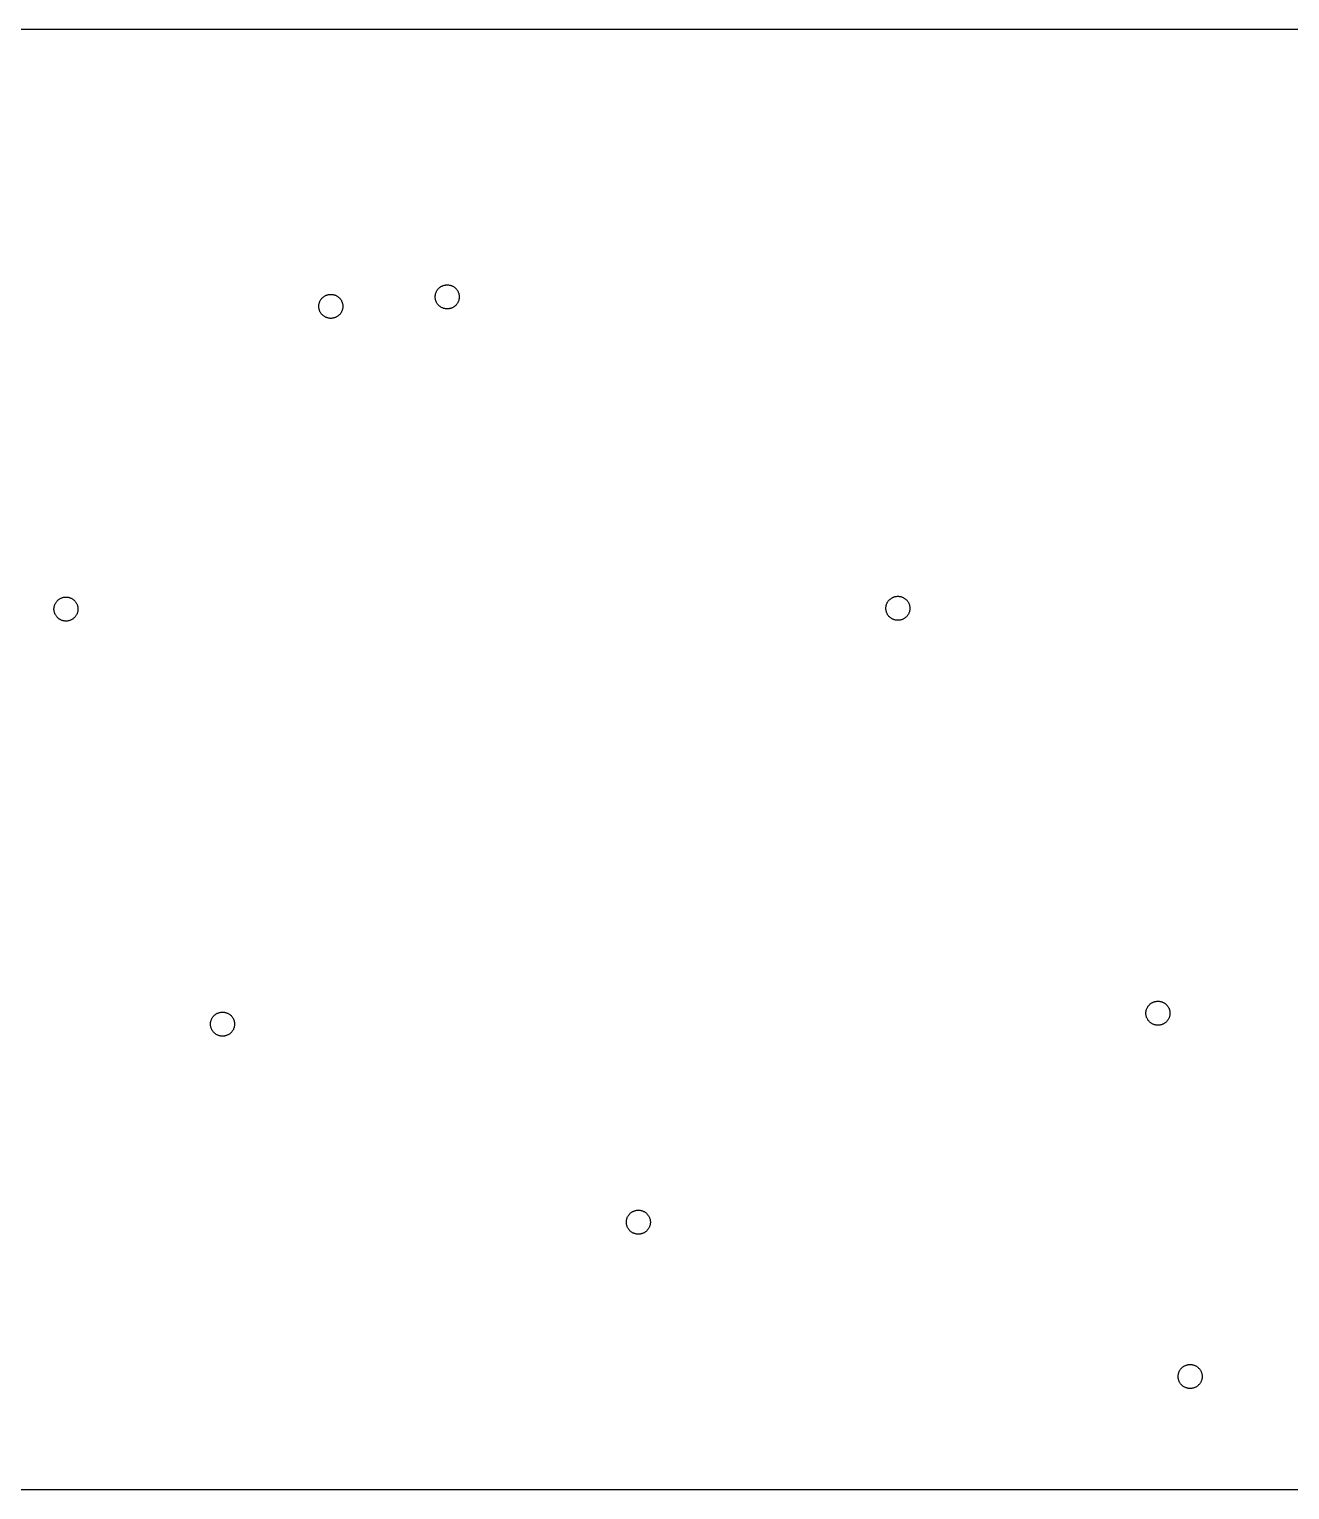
# Model space of a CAD drawing. Extents: x 0 to 462, y -134 to 0.
# Drawn here: x 111.1 to 226.6, y -133.8 to 0 of the extents above; entities that cross this region are included whole.
import ezdxf

# ---------------------------------------------------------------- set-up
doc = ezdxf.new("R2010")
doc.units = 0
doc.layers.add('BLACK', color=7, linetype='CONTINUOUS')

msp = doc.modelspace()

# ---------------------------------------------------------------- linework, layer by layer
at = {"layer": 'BLACK', "linetype": 'CONTINUOUS'}
for p, q in [((5, 0), (457.44, 0)), ((148.396, -24.0978), (148.418, -24.0491)), ((148.418, -24.0491), (148.443, -24.0017)), ((148.443, -24.0017), (148.469, -23.9556)), ((148.469, -23.9556), (148.498, -23.911)), ((148.498, -23.911), (148.529, -23.8679)), ((148.529, -23.8679), (148.561, -23.8263)), ((148.561, -23.8263), (148.596, -23.7864)), ((148.596, -23.7864), (148.632, -23.7482)), ((148.632, -23.7482), (148.67, -23.7118)), ((148.67, -23.7118), (148.71, -23.6772)), ((148.71, -23.6772), (148.752, -23.6445)), ((148.752, -23.6445), (148.795, -23.6139)), ((148.795, -23.6139), (148.84, -23.5852)), ((148.84, -23.5852), (148.886, -23.5588)), ((148.886, -23.5588), (148.933, -23.5345)), ((148.933, -23.5345), (148.982, -23.5124)), ((148.982, -23.5124), (149.032, -23.4927)), ((149.032, -23.4927), (149.083, -23.4755)), ((149.083, -23.4755), (149.135, -23.4606)), ((149.135, -23.4606), (149.188, -23.4483)), ((149.188, -23.4483), (149.242, -23.4387)), ((149.242, -23.4387), (149.298, -23.4317)), ((149.298, -23.4317), (149.353, -23.4274)), ((149.353, -23.4274), (149.41, -23.426)), ((149.41, -23.426), (149.467, -23.4274)), ((149.467, -23.4274), (149.522, -23.4317)), ((149.522, -23.4317), (149.578, -23.4387)), ((149.578, -23.4387), (149.632, -23.4483)), ((149.632, -23.4483), (149.685, -23.4606)), ((149.685, -23.4606), (149.737, -23.4755)), ((149.737, -23.4755), (149.788, -23.4927)), ((149.788, -23.4927), (149.838, -23.5124)), ((149.838, -23.5124), (149.887, -23.5345)), ((149.887, -23.5345), (149.934, -23.5588)), ((149.934, -23.5588), (149.98, -23.5852)), ((149.98, -23.5852), (150.025, -23.6139)), ((150.025, -23.6139), (150.068, -23.6445)), ((150.068, -23.6445), (150.11, -23.6772)), ((150.11, -23.6772), (150.15, -23.7118)), ((150.15, -23.7118), (150.188, -23.7482)), ((150.188, -23.7482), (150.224, -23.7864)), ((150.224, -23.7864), (150.259, -23.8263)), ((150.259, -23.8263), (150.291, -23.8679)), ((150.291, -23.8679), (150.322, -23.911)), ((150.322, -23.911), (150.351, -23.9556)), ((150.351, -23.9556), (150.377, -24.0017)), ((150.377, -24.0017), (150.402, -24.0491)), ((150.402, -24.0491), (150.424, -24.0978)), ((137.65, -25.395), (137.651, -25.3384)), ((137.651, -25.4516), (137.65, -25.395)), ((137.651, -25.3384), (137.656, -25.2825)), ((137.656, -25.2825), (137.663, -25.2275)), ((137.663, -25.2275), (137.672, -25.1733)), ((137.672, -25.1733), (137.685, -25.1201)), ((137.685, -25.1201), (137.699, -25.0679)), ((137.699, -25.0679), (137.717, -25.0168)), ((137.717, -25.0168), (137.736, -24.9668)), ((137.736, -24.9668), (137.758, -24.9181)), ((137.758, -24.9181), (137.783, -24.8707)), ((137.783, -24.8707), (137.809, -24.8246)), ((137.809, -24.8246), (137.838, -24.78)), ((137.838, -24.78), (137.869, -24.7369)), ((137.869, -24.7369), (137.901, -24.6953)), ((137.901, -24.6953), (137.936, -24.6554)), ((137.936, -24.6554), (137.972, -24.6172)), ((137.972, -24.6172), (138.01, -24.5808)), ((138.01, -24.5808), (138.05, -24.5462)), ((138.05, -24.5462), (138.092, -24.5135)), ((138.092, -24.5135), (138.135, -24.4829)), ((138.135, -24.4829), (138.18, -24.4543)), ((138.18, -24.4543), (138.226, -24.4278)), ((138.226, -24.4278), (138.273, -24.4035)), ((138.273, -24.4035), (138.322, -24.3814)), ((138.322, -24.3814), (138.372, -24.3617)), ((138.372, -24.3617), (138.423, -24.3445)), ((138.423, -24.3445), (138.475, -24.3296)), ((138.475, -24.3296), (138.528, -24.3173)), ((138.528, -24.3173), (138.582, -24.3077)), ((138.582, -24.3077), (138.638, -24.3007)), ((138.638, -24.3007), (138.693, -24.2964)), ((138.693, -24.2964), (138.75, -24.295)), ((138.75, -24.295), (138.807, -24.2964)), ((138.807, -24.2964), (138.862, -24.3007)), ((138.862, -24.3007), (138.918, -24.3077)), ((138.918, -24.3077), (138.972, -24.3173)), ((138.972, -24.3173), (139.025, -24.3296)), ((139.025, -24.3296), (139.077, -24.3445)), ((139.077, -24.3445), (139.128, -24.3617)), ((139.128, -24.3617), (139.178, -24.3814)), ((139.178, -24.3814), (139.227, -24.4035)), ((139.227, -24.4035), (139.274, -24.4278)), ((139.274, -24.4278), (139.32, -24.4543)), ((139.32, -24.4543), (139.365, -24.4829)), ((139.365, -24.4829), (139.408, -24.5135)), ((139.408, -24.5135), (139.45, -24.5462)), ((139.45, -24.5462), (139.49, -24.5808)), ((139.49, -24.5808), (139.528, -24.6172)), ((139.528, -24.6172), (139.564, -24.6554)), ((139.564, -24.6554), (139.599, -24.6953)), ((139.599, -24.6953), (139.631, -24.7369)), ((139.631, -24.7369), (139.662, -24.78)), ((139.662, -24.78), (139.691, -24.8246)), ((139.691, -24.8246), (139.717, -24.8707)), ((139.717, -24.8707), (139.742, -24.9181)), ((139.742, -24.9181), (139.764, -24.9668)), ((139.764, -24.9668), (139.783, -25.0168)), ((139.783, -25.0168), (139.801, -25.0679)), ((139.801, -25.0679), (139.815, -25.1201)), ((139.815, -25.1201), (139.828, -25.1733)), ((139.828, -25.1733), (139.837, -25.2275)), ((139.837, -25.2275), (139.844, -25.2825)), ((139.844, -25.2825), (139.849, -25.3384)), ((139.849, -25.3384), (139.85, -25.395)), ((139.85, -25.395), (139.849, -25.4516)), ((148.31, -24.526), (148.311, -24.4694)), ((148.311, -24.5826), (148.31, -24.526)), ((148.311, -24.4694), (148.316, -24.4135)), ((148.316, -24.6385), (148.311, -24.5826)), ((148.316, -24.4135), (148.323, -24.3585)), ((148.323, -24.6935), (148.316, -24.6385)), ((148.323, -24.3585), (148.332, -24.3043)), ((148.332, -24.7477), (148.323, -24.6935)), ((148.332, -24.3043), (148.345, -24.2511)), ((148.345, -24.8009), (148.332, -24.7477)), ((148.345, -24.2511), (148.359, -24.1989)), ((148.359, -24.8531), (148.345, -24.8009)), ((148.359, -24.1989), (148.377, -24.1478)), ((148.377, -24.9042), (148.359, -24.8531)), ((148.377, -24.1478), (148.396, -24.0978)), ((148.396, -24.9542), (148.377, -24.9042)), ((148.418, -25.0029), (148.396, -24.9542)), ((148.443, -25.0503), (148.418, -25.0029)), ((148.469, -25.0964), (148.443, -25.0503)), ((148.498, -25.141), (148.469, -25.0964)), ((148.529, -25.1841), (148.498, -25.141)), ((148.561, -25.2257), (148.529, -25.1841)), ((148.596, -25.2656), (148.561, -25.2257)), ((148.632, -25.3038), (148.596, -25.2656)), ((148.67, -25.3402), (148.632, -25.3038)), ((148.71, -25.3748), (148.67, -25.3402)), ((148.752, -25.4075), (148.71, -25.3748)), ((148.795, -25.4381), (148.752, -25.4075)), ((150.068, -25.4075), (150.025, -25.4381)), ((150.11, -25.3748), (150.068, -25.4075)), ((150.15, -25.3402), (150.11, -25.3748)), ((150.188, -25.3038), (150.15, -25.3402)), ((150.224, -25.2656), (150.188, -25.3038)), ((150.259, -25.2257), (150.224, -25.2656)), ((150.291, -25.1841), (150.259, -25.2257)), ((150.322, -25.141), (150.291, -25.1841)), ((150.351, -25.0964), (150.322, -25.141)), ((150.377, -25.0503), (150.351, -25.0964)), ((150.402, -25.0029), (150.377, -25.0503)), ((150.424, -24.9542), (150.402, -25.0029)), ((150.424, -24.0978), (150.443, -24.1478)), ((150.443, -24.9042), (150.424, -24.9542)), ((150.443, -24.1478), (150.461, -24.1989)), ((150.461, -24.8531), (150.443, -24.9042)), ((150.461, -24.1989), (150.475, -24.2511)), ((150.475, -24.8009), (150.461, -24.8531)), ((150.475, -24.2511), (150.488, -24.3043)), ((150.488, -24.7477), (150.475, -24.8009)), ((150.488, -24.3043), (150.497, -24.3585)), ((150.497, -24.6935), (150.488, -24.7477)), ((150.497, -24.3585), (150.504, -24.4135)), ((150.504, -24.6385), (150.497, -24.6935)), ((150.504, -24.4135), (150.509, -24.4694)), ((150.509, -24.5826), (150.504, -24.6385)), ((150.509, -24.4694), (150.51, -24.526)), ((150.51, -24.526), (150.509, -24.5826)), ((137.656, -25.5075), (137.651, -25.4516)), ((137.663, -25.5625), (137.656, -25.5075)), ((137.672, -25.6167), (137.663, -25.5625)), ((137.685, -25.6699), (137.672, -25.6167)), ((137.699, -25.7221), (137.685, -25.6699)), ((137.717, -25.7732), (137.699, -25.7221)), ((137.736, -25.8232), (137.717, -25.7732)), ((137.758, -25.8719), (137.736, -25.8232)), ((137.783, -25.9193), (137.758, -25.8719)), ((137.809, -25.9654), (137.783, -25.9193)), ((137.838, -26.01), (137.809, -25.9654)), ((137.869, -26.0531), (137.838, -26.01)), ((137.901, -26.0947), (137.869, -26.0531)), ((137.936, -26.1346), (137.901, -26.0947)), ((137.972, -26.1728), (137.936, -26.1346)), ((138.01, -26.2092), (137.972, -26.1728)), ((138.05, -26.2438), (138.01, -26.2092)), ((138.092, -26.2765), (138.05, -26.2438)), ((138.135, -26.3071), (138.092, -26.2765)), ((138.18, -26.3357), (138.135, -26.3071)), ((138.226, -26.3622), (138.18, -26.3357)), ((138.273, -26.3865), (138.226, -26.3622)), ((138.322, -26.4086), (138.273, -26.3865)), ((138.372, -26.4283), (138.322, -26.4086)), ((138.423, -26.4455), (138.372, -26.4283)), ((138.475, -26.4604), (138.423, -26.4455)), ((138.528, -26.4727), (138.475, -26.4604)), ((138.582, -26.4823), (138.528, -26.4727)), ((138.638, -26.4893), (138.582, -26.4823)), ((138.693, -26.4936), (138.638, -26.4893)), ((138.75, -26.495), (138.693, -26.4936)), ((138.807, -26.4936), (138.75, -26.495)), ((138.862, -26.4893), (138.807, -26.4936)), ((138.918, -26.4823), (138.862, -26.4893)), ((138.972, -26.4727), (138.918, -26.4823)), ((139.025, -26.4604), (138.972, -26.4727)), ((139.077, -26.4455), (139.025, -26.4604)), ((139.128, -26.4283), (139.077, -26.4455)), ((139.178, -26.4086), (139.128, -26.4283)), ((139.227, -26.3865), (139.178, -26.4086)), ((139.274, -26.3622), (139.227, -26.3865)), ((139.32, -26.3357), (139.274, -26.3622)), ((139.365, -26.3071), (139.32, -26.3357)), ((139.408, -26.2765), (139.365, -26.3071)), ((139.45, -26.2438), (139.408, -26.2765)), ((139.49, -26.2092), (139.45, -26.2438)), ((139.528, -26.1728), (139.49, -26.2092)), ((139.564, -26.1346), (139.528, -26.1728)), ((139.599, -26.0947), (139.564, -26.1346)), ((139.631, -26.0531), (139.599, -26.0947)), ((139.662, -26.01), (139.631, -26.0531)), ((139.691, -25.9654), (139.662, -26.01)), ((139.717, -25.9193), (139.691, -25.9654)), ((139.742, -25.8719), (139.717, -25.9193)), ((139.764, -25.8232), (139.742, -25.8719)), ((139.783, -25.7732), (139.764, -25.8232)), ((139.801, -25.7221), (139.783, -25.7732)), ((139.815, -25.6699), (139.801, -25.7221)), ((139.828, -25.6167), (139.815, -25.6699)), ((139.837, -25.5625), (139.828, -25.6167)), ((139.844, -25.5075), (139.837, -25.5625)), ((139.849, -25.4516), (139.844, -25.5075)), ((148.84, -25.4667), (148.795, -25.4381)), ((148.886, -25.4932), (148.84, -25.4667)), ((148.933, -25.5175), (148.886, -25.4932)), ((148.982, -25.5396), (148.933, -25.5175)), ((149.032, -25.5593), (148.982, -25.5396)), ((149.083, -25.5765), (149.032, -25.5593)), ((149.135, -25.5914), (149.083, -25.5765)), ((149.188, -25.6037), (149.135, -25.5914)), ((149.242, -25.6133), (149.188, -25.6037)), ((149.298, -25.6203), (149.242, -25.6133)), ((149.353, -25.6246), (149.298, -25.6203)), ((149.41, -25.626), (149.353, -25.6246)), ((149.467, -25.6246), (149.41, -25.626)), ((149.522, -25.6203), (149.467, -25.6246)), ((149.578, -25.6133), (149.522, -25.6203)), ((149.632, -25.6037), (149.578, -25.6133)), ((149.685, -25.5914), (149.632, -25.6037)), ((149.737, -25.5765), (149.685, -25.5914)), ((149.788, -25.5593), (149.737, -25.5765)), ((149.838, -25.5396), (149.788, -25.5593)), ((149.887, -25.5175), (149.838, -25.5396)), ((149.934, -25.4932), (149.887, -25.5175)), ((149.98, -25.4667), (149.934, -25.4932)), ((150.025, -25.4381), (149.98, -25.4667)), ((113.875, -52.2189), (113.92, -52.1903)), ((113.92, -52.1903), (113.966, -52.1638)), ((113.966, -52.1638), (114.013, -52.1395)), ((114.013, -52.1395), (114.062, -52.1174)), ((114.062, -52.1174), (114.112, -52.0977)), ((114.112, -52.0977), (114.163, -52.0805)), ((114.163, -52.0805), (114.215, -52.0656)), ((114.215, -52.0656), (114.268, -52.0533)), ((114.268, -52.0533), (114.322, -52.0437)), ((114.322, -52.0437), (114.378, -52.0367)), ((114.378, -52.0367), (114.433, -52.0324)), ((114.433, -52.0324), (114.49, -52.031)), ((114.49, -52.031), (114.547, -52.0324)), ((114.547, -52.0324), (114.602, -52.0367)), ((114.602, -52.0367), (114.658, -52.0437)), ((114.658, -52.0437), (114.712, -52.0533)), ((114.712, -52.0533), (114.765, -52.0656)), ((114.765, -52.0656), (114.817, -52.0805)), ((114.817, -52.0805), (114.868, -52.0977)), ((114.868, -52.0977), (114.918, -52.1174)), ((114.918, -52.1174), (114.967, -52.1395)), ((114.967, -52.1395), (115.014, -52.1638)), ((115.014, -52.1638), (115.06, -52.1903)), ((115.06, -52.1903), (115.105, -52.2189)), ((189.99, -52.2112), (190.032, -52.1785)), ((190.032, -52.1785), (190.075, -52.1479)), ((190.075, -52.1479), (190.12, -52.1193)), ((190.12, -52.1193), (190.166, -52.0928)), ((190.166, -52.0928), (190.213, -52.0685)), ((190.213, -52.0685), (190.262, -52.0464)), ((190.262, -52.0464), (190.312, -52.0267)), ((190.312, -52.0267), (190.363, -52.0095)), ((190.363, -52.0095), (190.415, -51.9946)), ((190.415, -51.9946), (190.468, -51.9824)), ((190.468, -51.9824), (190.522, -51.9727)), ((190.522, -51.9727), (190.578, -51.9657)), ((190.578, -51.9657), (190.633, -51.9614)), ((190.633, -51.9614), (190.69, -51.96)), ((190.69, -51.96), (190.747, -51.9614)), ((190.747, -51.9614), (190.802, -51.9657)), ((190.802, -51.9657), (190.858, -51.9727)), ((190.858, -51.9727), (190.912, -51.9824)), ((190.912, -51.9824), (190.965, -51.9946)), ((190.965, -51.9946), (191.017, -52.0095)), ((191.017, -52.0095), (191.068, -52.0267)), ((191.068, -52.0267), (191.118, -52.0464)), ((191.118, -52.0464), (191.167, -52.0685)), ((191.167, -52.0685), (191.214, -52.0928)), ((191.214, -52.0928), (191.26, -52.1193)), ((191.26, -52.1193), (191.305, -52.1479)), ((191.305, -52.1479), (191.348, -52.1785)), ((191.348, -52.1785), (191.39, -52.2112)), ((113.39, -53.131), (113.391, -53.0744)), ((113.391, -53.1876), (113.39, -53.131)), ((113.391, -53.0744), (113.396, -53.0185)), ((113.396, -53.2435), (113.391, -53.1876)), ((113.396, -53.0185), (113.403, -52.9635)), ((113.403, -53.2985), (113.396, -53.2435)), ((113.403, -52.9635), (113.412, -52.9093)), ((113.412, -53.3527), (113.403, -53.2985)), ((113.412, -52.9093), (113.425, -52.8561)), ((113.425, -53.4059), (113.412, -53.3527)), ((113.425, -52.8561), (113.439, -52.8039)), ((113.439, -53.4581), (113.425, -53.4059)), ((113.439, -52.8039), (113.457, -52.7528)), ((113.457, -53.5092), (113.439, -53.4581)), ((113.457, -52.7528), (113.476, -52.7028)), ((113.476, -53.5592), (113.457, -53.5092)), ((113.476, -52.7028), (113.498, -52.6541)), ((113.498, -52.6541), (113.523, -52.6067)), ((113.523, -52.6067), (113.549, -52.5606)), ((113.549, -52.5606), (113.578, -52.516)), ((113.578, -52.516), (113.609, -52.4729)), ((113.609, -52.4729), (113.641, -52.4313)), ((113.641, -52.4313), (113.676, -52.3914)), ((113.676, -52.3914), (113.712, -52.3532)), ((113.712, -52.3532), (113.75, -52.3168)), ((113.75, -52.3168), (113.79, -52.2822)), ((113.79, -52.2822), (113.832, -52.2495)), ((113.832, -52.2495), (113.875, -52.2189)), ((115.105, -52.2189), (115.148, -52.2495)), ((115.148, -52.2495), (115.19, -52.2822)), ((115.19, -52.2822), (115.23, -52.3168)), ((115.23, -52.3168), (115.268, -52.3532)), ((115.268, -52.3532), (115.304, -52.3914)), ((115.304, -52.3914), (115.339, -52.4313)), ((115.339, -52.4313), (115.371, -52.4729)), ((115.371, -52.4729), (115.402, -52.516)), ((115.402, -52.516), (115.431, -52.5606)), ((115.431, -52.5606), (115.457, -52.6067)), ((115.457, -52.6067), (115.482, -52.6541)), ((115.482, -52.6541), (115.504, -52.7028)), ((115.504, -52.7028), (115.523, -52.7528)), ((115.523, -53.5092), (115.504, -53.5592)), ((115.523, -52.7528), (115.541, -52.8039)), ((115.541, -53.4581), (115.523, -53.5092)), ((115.541, -52.8039), (115.555, -52.8561)), ((115.555, -53.4059), (115.541, -53.4581)), ((115.555, -52.8561), (115.568, -52.9093)), ((115.568, -53.3527), (115.555, -53.4059)), ((115.568, -52.9093), (115.577, -52.9635)), ((115.577, -53.2985), (115.568, -53.3527)), ((115.577, -52.9635), (115.584, -53.0185)), ((115.584, -53.2435), (115.577, -53.2985)), ((115.584, -53.0185), (115.589, -53.0744)), ((115.589, -53.1876), (115.584, -53.2435)), ((115.589, -53.0744), (115.59, -53.131)), ((115.59, -53.131), (115.589, -53.1876)), ((189.59, -53.06), (189.591, -53.0034)), ((189.591, -53.1166), (189.59, -53.06)), ((189.591, -53.0034), (189.596, -52.9475)), ((189.596, -53.1725), (189.591, -53.1166)), ((189.596, -52.9475), (189.603, -52.8925)), ((189.603, -53.2275), (189.596, -53.1725)), ((189.603, -52.8925), (189.612, -52.8383)), ((189.612, -53.2817), (189.603, -53.2275)), ((189.612, -52.8383), (189.625, -52.7851)), ((189.625, -53.3349), (189.612, -53.2817)), ((189.625, -52.7851), (189.639, -52.7329)), ((189.639, -53.3871), (189.625, -53.3349)), ((189.639, -52.7329), (189.657, -52.6818)), ((189.657, -53.4382), (189.639, -53.3871)), ((189.657, -52.6818), (189.676, -52.6318)), ((189.676, -53.4882), (189.657, -53.4382)), ((189.676, -52.6318), (189.698, -52.5831)), ((189.698, -53.5369), (189.676, -53.4882)), ((189.698, -52.5831), (189.723, -52.5357)), ((189.723, -52.5357), (189.749, -52.4896)), ((189.749, -52.4896), (189.778, -52.445)), ((189.778, -52.445), (189.809, -52.4019)), ((189.809, -52.4019), (189.841, -52.3603)), ((189.841, -52.3603), (189.876, -52.3204)), ((189.876, -52.3204), (189.912, -52.2822)), ((189.912, -52.2822), (189.95, -52.2458)), ((189.95, -52.2458), (189.99, -52.2112)), ((191.39, -52.2112), (191.43, -52.2458)), ((191.43, -52.2458), (191.468, -52.2822)), ((191.468, -52.2822), (191.504, -52.3204)), ((191.504, -52.3204), (191.539, -52.3603)), ((191.539, -52.3603), (191.571, -52.4019)), ((191.571, -52.4019), (191.602, -52.445)), ((191.602, -52.445), (191.631, -52.4896)), ((191.631, -52.4896), (191.657, -52.5357)), ((191.657, -52.5357), (191.682, -52.5831)), ((191.682, -52.5831), (191.704, -52.6318)), ((191.704, -53.4882), (191.682, -53.5369)), ((191.704, -52.6318), (191.723, -52.6818)), ((191.723, -53.4382), (191.704, -53.4882)), ((191.723, -52.6818), (191.741, -52.7329)), ((191.741, -53.3871), (191.723, -53.4382)), ((191.741, -52.7329), (191.755, -52.7851)), ((191.755, -53.3349), (191.741, -53.3871)), ((191.755, -52.7851), (191.768, -52.8383)), ((191.768, -53.2817), (191.755, -53.3349)), ((191.768, -52.8383), (191.777, -52.8925)), ((191.777, -53.2275), (191.768, -53.2817)), ((191.777, -52.8925), (191.784, -52.9475)), ((191.784, -53.1725), (191.777, -53.2275)), ((191.784, -52.9475), (191.789, -53.0034)), ((191.789, -53.1166), (191.784, -53.1725)), ((191.789, -53.0034), (191.79, -53.06)), ((191.79, -53.06), (191.789, -53.1166)), ((113.498, -53.6079), (113.476, -53.5592)), ((113.523, -53.6553), (113.498, -53.6079)), ((113.549, -53.7014), (113.523, -53.6553)), ((113.578, -53.746), (113.549, -53.7014)), ((113.609, -53.7891), (113.578, -53.746)), ((113.641, -53.8307), (113.609, -53.7891)), ((113.676, -53.8706), (113.641, -53.8307)), ((113.712, -53.9088), (113.676, -53.8706)), ((113.75, -53.9452), (113.712, -53.9088)), ((113.79, -53.9798), (113.75, -53.9452)), ((113.832, -54.0125), (113.79, -53.9798)), ((113.875, -54.0431), (113.832, -54.0125)), ((113.92, -54.0717), (113.875, -54.0431)), ((113.966, -54.0982), (113.92, -54.0717)), ((114.013, -54.1225), (113.966, -54.0982)), ((114.062, -54.1446), (114.013, -54.1225)), ((114.112, -54.1643), (114.062, -54.1446)), ((114.163, -54.1815), (114.112, -54.1643)), ((114.215, -54.1964), (114.163, -54.1815)), ((114.268, -54.2087), (114.215, -54.1964)), ((114.322, -54.2183), (114.268, -54.2087)), ((114.378, -54.2253), (114.322, -54.2183)), ((114.433, -54.2296), (114.378, -54.2253)), ((114.49, -54.231), (114.433, -54.2296)), ((114.547, -54.2296), (114.49, -54.231)), ((114.602, -54.2253), (114.547, -54.2296)), ((114.658, -54.2183), (114.602, -54.2253)), ((114.712, -54.2087), (114.658, -54.2183)), ((114.765, -54.1964), (114.712, -54.2087)), ((114.817, -54.1815), (114.765, -54.1964)), ((114.868, -54.1643), (114.817, -54.1815)), ((114.918, -54.1446), (114.868, -54.1643)), ((114.967, -54.1225), (114.918, -54.1446)), ((115.014, -54.0982), (114.967, -54.1225)), ((115.06, -54.0717), (115.014, -54.0982)), ((115.105, -54.0431), (115.06, -54.0717)), ((115.148, -54.0125), (115.105, -54.0431)), ((115.19, -53.9798), (115.148, -54.0125)), ((115.23, -53.9452), (115.19, -53.9798)), ((115.268, -53.9088), (115.23, -53.9452)), ((115.304, -53.8706), (115.268, -53.9088)), ((115.339, -53.8307), (115.304, -53.8706)), ((115.371, -53.7891), (115.339, -53.8307)), ((115.402, -53.746), (115.371, -53.7891)), ((115.431, -53.7014), (115.402, -53.746)), ((115.457, -53.6553), (115.431, -53.7014)), ((115.482, -53.6079), (115.457, -53.6553)), ((115.504, -53.5592), (115.482, -53.6079)), ((189.723, -53.5843), (189.698, -53.5369)), ((189.749, -53.6304), (189.723, -53.5843)), ((189.778, -53.675), (189.749, -53.6304)), ((189.809, -53.7181), (189.778, -53.675)), ((189.841, -53.7597), (189.809, -53.7181)), ((189.876, -53.7996), (189.841, -53.7597)), ((189.912, -53.8378), (189.876, -53.7996)), ((189.95, -53.8742), (189.912, -53.8378)), ((189.99, -53.9088), (189.95, -53.8742)), ((190.032, -53.9415), (189.99, -53.9088)), ((190.075, -53.9721), (190.032, -53.9415)), ((190.12, -54.0007), (190.075, -53.9721)), ((190.166, -54.0272), (190.12, -54.0007)), ((190.213, -54.0515), (190.166, -54.0272)), ((190.262, -54.0736), (190.213, -54.0515)), ((190.312, -54.0933), (190.262, -54.0736)), ((190.363, -54.1105), (190.312, -54.0933)), ((190.415, -54.1254), (190.363, -54.1105)), ((190.468, -54.1377), (190.415, -54.1254)), ((190.522, -54.1473), (190.468, -54.1377)), ((190.578, -54.1543), (190.522, -54.1473)), ((190.633, -54.1586), (190.578, -54.1543)), ((190.69, -54.16), (190.633, -54.1586)), ((190.747, -54.1586), (190.69, -54.16)), ((190.802, -54.1543), (190.747, -54.1586)), ((190.858, -54.1473), (190.802, -54.1543)), ((190.912, -54.1377), (190.858, -54.1473)), ((190.965, -54.1254), (190.912, -54.1377)), ((191.017, -54.1105), (190.965, -54.1254)), ((191.068, -54.0933), (191.017, -54.1105)), ((191.118, -54.0736), (191.068, -54.0933)), ((191.167, -54.0515), (191.118, -54.0736)), ((191.214, -54.0272), (191.167, -54.0515)), ((191.26, -54.0007), (191.214, -54.0272)), ((191.305, -53.9721), (191.26, -54.0007)), ((191.348, -53.9415), (191.305, -53.9721)), ((191.39, -53.9088), (191.348, -53.9415)), ((191.43, -53.8742), (191.39, -53.9088)), ((191.468, -53.8378), (191.43, -53.8742)), ((191.504, -53.7996), (191.468, -53.8378)), ((191.539, -53.7597), (191.504, -53.7996)), ((191.571, -53.7181), (191.539, -53.7597)), ((191.602, -53.675), (191.571, -53.7181)), ((191.631, -53.6304), (191.602, -53.675)), ((191.657, -53.5843), (191.631, -53.6304)), ((191.682, -53.5369), (191.657, -53.5843)), ((213.518, -89.6861), (213.543, -89.6387)), ((213.543, -89.6387), (213.569, -89.5926)), ((213.569, -89.5926), (213.598, -89.548)), ((213.598, -89.548), (213.629, -89.5049)), ((213.629, -89.5049), (213.661, -89.4633)), ((213.661, -89.4633), (213.696, -89.4234)), ((213.696, -89.4234), (213.732, -89.3852)), ((213.732, -89.3852), (213.77, -89.3488)), ((213.77, -89.3488), (213.81, -89.3142)), ((213.81, -89.3142), (213.852, -89.2815)), ((213.852, -89.2815), (213.895, -89.2509)), ((213.895, -89.2509), (213.94, -89.2223)), ((213.94, -89.2223), (213.986, -89.1958)), ((213.986, -89.1958), (214.033, -89.1715)), ((214.033, -89.1715), (214.082, -89.1494)), ((214.082, -89.1494), (214.132, -89.1298)), ((214.132, -89.1298), (214.183, -89.1125)), ((214.183, -89.1125), (214.235, -89.0976)), ((214.235, -89.0976), (214.288, -89.0854)), ((214.288, -89.0854), (214.342, -89.0757)), ((214.342, -89.0757), (214.398, -89.0687)), ((214.398, -89.0687), (214.453, -89.0644)), ((214.453, -89.0644), (214.51, -89.063)), ((214.51, -89.063), (214.567, -89.0644)), ((214.567, -89.0644), (214.622, -89.0687)), ((214.622, -89.0687), (214.677, -89.0757)), ((214.677, -89.0757), (214.732, -89.0854)), ((214.732, -89.0854), (214.785, -89.0976)), ((214.785, -89.0976), (214.837, -89.1125)), ((214.837, -89.1125), (214.888, -89.1298)), ((214.888, -89.1298), (214.938, -89.1494)), ((214.938, -89.1494), (214.987, -89.1715)), ((214.987, -89.1715), (215.034, -89.1958)), ((215.034, -89.1958), (215.08, -89.2223)), ((215.08, -89.2223), (215.125, -89.2509)), ((215.125, -89.2509), (215.168, -89.2815)), ((215.168, -89.2815), (215.21, -89.3142)), ((215.21, -89.3142), (215.25, -89.3488)), ((215.25, -89.3488), (215.288, -89.3852)), ((215.288, -89.3852), (215.324, -89.4234)), ((215.324, -89.4234), (215.359, -89.4633)), ((215.359, -89.4633), (215.391, -89.5049)), ((215.391, -89.5049), (215.422, -89.548)), ((215.422, -89.548), (215.451, -89.5926)), ((215.451, -89.5926), (215.477, -89.6387)), ((215.477, -89.6387), (215.502, -89.6861)), ((127.736, -91.0505), (127.743, -90.9955)), ((127.743, -90.9955), (127.752, -90.9413)), ((127.752, -90.9413), (127.765, -90.8881)), ((127.765, -90.8881), (127.779, -90.8359)), ((127.779, -90.8359), (127.797, -90.7848)), ((127.797, -90.7848), (127.816, -90.7348)), ((127.816, -90.7348), (127.838, -90.6861)), ((127.838, -90.6861), (127.863, -90.6387)), ((127.863, -90.6387), (127.889, -90.5926)), ((127.889, -90.5926), (127.918, -90.548)), ((127.918, -90.548), (127.949, -90.5049)), ((127.949, -90.5049), (127.981, -90.4633)), ((127.981, -90.4633), (128.016, -90.4234)), ((128.016, -90.4234), (128.052, -90.3852)), ((128.052, -90.3852), (128.09, -90.3488)), ((128.09, -90.3488), (128.13, -90.3142)), ((128.13, -90.3142), (128.172, -90.2815)), ((128.172, -90.2815), (128.215, -90.2509)), ((128.215, -90.2509), (128.26, -90.2223)), ((128.26, -90.2223), (128.306, -90.1958)), ((128.306, -90.1958), (128.353, -90.1715)), ((128.353, -90.1715), (128.402, -90.1494)), ((128.402, -90.1494), (128.452, -90.1298)), ((128.452, -90.1298), (128.503, -90.1125)), ((128.503, -90.1125), (128.555, -90.0976)), ((128.555, -90.0976), (128.608, -90.0854)), ((128.608, -90.0854), (128.662, -90.0757)), ((128.662, -90.0757), (128.718, -90.0687)), ((128.718, -90.0687), (128.773, -90.0644)), ((128.773, -90.0644), (128.83, -90.063)), ((128.83, -90.063), (128.887, -90.0644)), ((128.887, -90.0644), (128.942, -90.0687)), ((128.942, -90.0687), (128.998, -90.0757)), ((128.998, -90.0757), (129.052, -90.0854)), ((129.052, -90.0854), (129.105, -90.0976)), ((129.105, -90.0976), (129.157, -90.1125)), ((129.157, -90.1125), (129.208, -90.1298)), ((129.208, -90.1298), (129.258, -90.1494)), ((129.258, -90.1494), (129.307, -90.1715)), ((129.307, -90.1715), (129.354, -90.1958)), ((129.354, -90.1958), (129.4, -90.2223)), ((129.4, -90.2223), (129.445, -90.2509)), ((129.445, -90.2509), (129.488, -90.2815)), ((129.488, -90.2815), (129.53, -90.3142)), ((129.53, -90.3142), (129.57, -90.3488)), ((129.57, -90.3488), (129.608, -90.3852)), ((129.608, -90.3852), (129.644, -90.4234)), ((129.644, -90.4234), (129.679, -90.4633)), ((129.679, -90.4633), (129.711, -90.5049)), ((129.711, -90.5049), (129.742, -90.548)), ((129.742, -90.548), (129.771, -90.5926)), ((129.771, -90.5926), (129.797, -90.6387)), ((129.797, -90.6387), (129.822, -90.6861)), ((129.822, -90.6861), (129.844, -90.7348)), ((129.844, -90.7348), (129.863, -90.7848)), ((129.863, -90.7848), (129.881, -90.8359)), ((129.881, -90.8359), (129.895, -90.8881)), ((129.895, -90.8881), (129.908, -90.9413)), ((129.908, -90.9413), (129.917, -90.9955)), ((129.917, -90.9955), (129.924, -91.0505)), ((213.41, -90.163), (213.411, -90.1064)), ((213.411, -90.2196), (213.41, -90.163)), ((213.411, -90.1064), (213.416, -90.0505)), ((213.416, -90.2755), (213.411, -90.2196)), ((213.416, -90.0505), (213.423, -89.9955)), ((213.423, -90.3305), (213.416, -90.2755)), ((213.423, -89.9955), (213.432, -89.9413)), ((213.432, -90.3847), (213.423, -90.3305)), ((213.432, -89.9413), (213.445, -89.8881)), ((213.445, -90.4379), (213.432, -90.3847)), ((213.445, -89.8881), (213.459, -89.8359)), ((213.459, -90.4901), (213.445, -90.4379)), ((213.459, -89.8359), (213.477, -89.7848)), ((213.477, -90.5412), (213.459, -90.4901)), ((213.477, -89.7848), (213.496, -89.7348)), ((213.496, -90.5912), (213.477, -90.5412)), ((213.496, -89.7348), (213.518, -89.6861)), ((213.518, -90.6399), (213.496, -90.5912)), ((213.543, -90.6873), (213.518, -90.6399)), ((213.569, -90.7334), (213.543, -90.6873)), ((213.598, -90.778), (213.569, -90.7334)), ((213.629, -90.8211), (213.598, -90.778)), ((213.661, -90.8627), (213.629, -90.8211)), ((213.696, -90.9026), (213.661, -90.8627)), ((213.732, -90.9408), (213.696, -90.9026)), ((213.77, -90.9772), (213.732, -90.9408)), ((213.81, -91.0118), (213.77, -90.9772)), ((215.25, -90.9772), (215.21, -91.0118)), ((215.288, -90.9408), (215.25, -90.9772)), ((215.324, -90.9026), (215.288, -90.9408)), ((215.359, -90.8627), (215.324, -90.9026)), ((215.391, -90.8211), (215.359, -90.8627)), ((215.422, -90.778), (215.391, -90.8211)), ((215.451, -90.7334), (215.422, -90.778)), ((215.477, -90.6873), (215.451, -90.7334)), ((215.502, -90.6399), (215.477, -90.6873)), ((215.502, -89.6861), (215.524, -89.7348)), ((215.524, -90.5912), (215.502, -90.6399)), ((215.524, -89.7348), (215.543, -89.7848)), ((215.543, -90.5412), (215.524, -90.5912)), ((215.543, -89.7848), (215.561, -89.8359)), ((215.561, -90.4901), (215.543, -90.5412)), ((215.561, -89.8359), (215.575, -89.8881)), ((215.575, -90.4379), (215.561, -90.4901)), ((215.575, -89.8881), (215.588, -89.9413)), ((215.588, -90.3847), (215.575, -90.4379)), ((215.588, -89.9413), (215.597, -89.9955)), ((215.597, -90.3305), (215.588, -90.3847)), ((215.597, -89.9955), (215.604, -90.0505)), ((215.604, -90.2755), (215.597, -90.3305)), ((215.604, -90.0505), (215.609, -90.1064)), ((215.609, -90.2196), (215.604, -90.2755)), ((215.609, -90.1064), (215.61, -90.163)), ((215.61, -90.163), (215.609, -90.2196)), ((127.73, -91.163), (127.731, -91.1064)), ((127.731, -91.2196), (127.73, -91.163)), ((127.731, -91.1064), (127.736, -91.0505)), ((127.736, -91.2755), (127.731, -91.2196)), ((127.743, -91.3305), (127.736, -91.2755)), ((127.752, -91.3847), (127.743, -91.3305)), ((127.765, -91.4379), (127.752, -91.3847)), ((127.779, -91.4901), (127.765, -91.4379)), ((127.797, -91.5412), (127.779, -91.4901)), ((127.816, -91.5912), (127.797, -91.5412)), ((127.838, -91.6399), (127.816, -91.5912)), ((127.863, -91.6873), (127.838, -91.6399)), ((127.889, -91.7334), (127.863, -91.6873)), ((127.918, -91.778), (127.889, -91.7334)), ((127.949, -91.8211), (127.918, -91.778)), ((127.981, -91.8627), (127.949, -91.8211)), ((128.016, -91.9026), (127.981, -91.8627)), ((128.052, -91.9408), (128.016, -91.9026)), ((128.09, -91.9772), (128.052, -91.9408)), ((128.13, -92.0118), (128.09, -91.9772)), ((128.172, -92.0445), (128.13, -92.0118)), ((128.215, -92.0751), (128.172, -92.0445)), ((128.26, -92.1037), (128.215, -92.0751)), ((128.306, -92.1302), (128.26, -92.1037)), ((128.353, -92.1545), (128.306, -92.1302)), ((128.402, -92.1766), (128.353, -92.1545)), ((128.452, -92.1963), (128.402, -92.1766)), ((128.503, -92.2135), (128.452, -92.1963)), ((128.555, -92.2284), (128.503, -92.2135)), ((128.608, -92.2407), (128.555, -92.2284)), ((128.662, -92.2503), (128.608, -92.2407)), ((128.718, -92.2573), (128.662, -92.2503)), ((128.773, -92.2616), (128.718, -92.2573)), ((128.83, -92.263), (128.773, -92.2616)), ((128.887, -92.2616), (128.83, -92.263)), ((128.942, -92.2573), (128.887, -92.2616)), ((128.998, -92.2503), (128.942, -92.2573)), ((129.052, -92.2407), (128.998, -92.2503)), ((129.105, -92.2284), (129.052, -92.2407)), ((129.157, -92.2135), (129.105, -92.2284)), ((129.208, -92.1963), (129.157, -92.2135)), ((129.258, -92.1766), (129.208, -92.1963)), ((129.307, -92.1545), (129.258, -92.1766)), ((129.354, -92.1302), (129.307, -92.1545)), ((129.4, -92.1037), (129.354, -92.1302)), ((129.445, -92.0751), (129.4, -92.1037)), ((129.488, -92.0445), (129.445, -92.0751)), ((129.53, -92.0118), (129.488, -92.0445)), ((129.57, -91.9772), (129.53, -92.0118)), ((129.608, -91.9408), (129.57, -91.9772)), ((129.644, -91.9026), (129.608, -91.9408)), ((129.679, -91.8627), (129.644, -91.9026)), ((129.711, -91.8211), (129.679, -91.8627)), ((129.742, -91.778), (129.711, -91.8211)), ((129.771, -91.7334), (129.742, -91.778)), ((129.797, -91.6873), (129.771, -91.7334)), ((129.822, -91.6399), (129.797, -91.6873)), ((129.844, -91.5912), (129.822, -91.6399)), ((129.863, -91.5412), (129.844, -91.5912)), ((129.881, -91.4901), (129.863, -91.5412)), ((129.895, -91.4379), (129.881, -91.4901)), ((129.908, -91.3847), (129.895, -91.4379)), ((129.917, -91.3305), (129.908, -91.3847)), ((129.924, -91.2755), (129.917, -91.3305)), ((129.924, -91.0505), (129.929, -91.1064)), ((129.929, -91.2196), (129.924, -91.2755)), ((129.929, -91.1064), (129.93, -91.163)), ((129.93, -91.163), (129.929, -91.2196)), ((213.852, -91.0445), (213.81, -91.0118)), ((213.895, -91.0751), (213.852, -91.0445)), ((213.94, -91.1037), (213.895, -91.0751)), ((213.986, -91.1302), (213.94, -91.1037)), ((214.033, -91.1545), (213.986, -91.1302)), ((214.082, -91.1766), (214.033, -91.1545)), ((214.132, -91.1963), (214.082, -91.1766)), ((214.183, -91.2135), (214.132, -91.1963)), ((214.235, -91.2284), (214.183, -91.2135)), ((214.288, -91.2407), (214.235, -91.2284)), ((214.342, -91.2503), (214.288, -91.2407)), ((214.398, -91.2573), (214.342, -91.2503)), ((214.453, -91.2616), (214.398, -91.2573)), ((214.51, -91.263), (214.453, -91.2616)), ((214.567, -91.2616), (214.51, -91.263)), ((214.622, -91.2573), (214.567, -91.2616)), ((214.677, -91.2503), (214.622, -91.2573)), ((214.732, -91.2407), (214.677, -91.2503)), ((214.785, -91.2284), (214.732, -91.2407)), ((214.837, -91.2135), (214.785, -91.2284)), ((214.888, -91.1963), (214.837, -91.2135)), ((214.938, -91.1766), (214.888, -91.1963)), ((214.987, -91.1545), (214.938, -91.1766)), ((215.034, -91.1302), (214.987, -91.1545)), ((215.08, -91.1037), (215.034, -91.1302)), ((215.125, -91.0751), (215.08, -91.1037)), ((215.168, -91.0445), (215.125, -91.0751)), ((215.21, -91.0118), (215.168, -91.0445)), ((166.262, -108.429), (166.305, -108.398)), ((166.305, -108.398), (166.35, -108.369)), ((166.35, -108.369), (166.396, -108.343)), ((166.396, -108.343), (166.443, -108.318)), ((166.443, -108.318), (166.492, -108.296)), ((166.492, -108.296), (166.542, -108.277)), ((166.542, -108.277), (166.593, -108.259)), ((166.593, -108.259), (166.645, -108.245)), ((166.645, -108.245), (166.698, -108.232)), ((166.698, -108.232), (166.752, -108.223)), ((166.752, -108.223), (166.808, -108.216)), ((166.808, -108.216), (166.863, -108.211)), ((166.863, -108.211), (166.92, -108.21)), ((166.92, -108.21), (166.977, -108.211)), ((166.977, -108.211), (167.032, -108.216)), ((167.032, -108.216), (167.088, -108.223)), ((167.088, -108.223), (167.142, -108.232)), ((167.142, -108.232), (167.195, -108.245)), ((167.195, -108.245), (167.247, -108.259)), ((167.247, -108.259), (167.298, -108.277)), ((167.298, -108.277), (167.348, -108.296)), ((167.348, -108.296), (167.397, -108.318)), ((167.397, -108.318), (167.444, -108.343)), ((167.444, -108.343), (167.49, -108.369)), ((167.49, -108.369), (167.535, -108.398)), ((167.535, -108.398), (167.578, -108.429)), ((165.82, -109.31), (165.821, -109.253)), ((165.821, -109.367), (165.82, -109.31)), ((165.821, -109.253), (165.826, -109.198)), ((165.826, -109.422), (165.821, -109.367)), ((165.826, -109.198), (165.833, -109.142)), ((165.833, -109.478), (165.826, -109.422)), ((165.833, -109.142), (165.842, -109.088)), ((165.842, -109.532), (165.833, -109.478)), ((165.842, -109.088), (165.855, -109.035)), ((165.855, -109.585), (165.842, -109.532)), ((165.855, -109.035), (165.869, -108.983)), ((165.869, -109.637), (165.855, -109.585)), ((165.869, -108.983), (165.887, -108.932)), ((165.887, -109.688), (165.869, -109.637)), ((165.887, -108.932), (165.906, -108.882)), ((165.906, -109.738), (165.887, -109.688)), ((165.906, -108.882), (165.928, -108.833)), ((165.928, -109.787), (165.906, -109.738)), ((165.928, -108.833), (165.953, -108.786)), ((165.953, -108.786), (165.979, -108.74)), ((165.979, -108.74), (166.008, -108.695)), ((166.008, -108.695), (166.039, -108.652)), ((166.039, -108.652), (166.071, -108.61)), ((166.071, -108.61), (166.106, -108.57)), ((166.106, -108.57), (166.142, -108.532)), ((166.142, -108.532), (166.18, -108.496)), ((166.18, -108.496), (166.22, -108.461)), ((166.22, -108.461), (166.262, -108.429)), ((167.578, -108.429), (167.62, -108.461)), ((167.62, -108.461), (167.66, -108.496)), ((167.66, -108.496), (167.698, -108.532)), ((167.698, -108.532), (167.734, -108.57)), ((167.734, -108.57), (167.769, -108.61)), ((167.769, -108.61), (167.801, -108.652)), ((167.801, -108.652), (167.832, -108.695)), ((167.832, -108.695), (167.861, -108.74)), ((167.861, -108.74), (167.887, -108.786)), ((167.887, -108.786), (167.912, -108.833)), ((167.912, -108.833), (167.934, -108.882)), ((167.934, -109.738), (167.912, -109.787)), ((167.934, -108.882), (167.953, -108.932)), ((167.953, -109.688), (167.934, -109.738)), ((167.953, -108.932), (167.971, -108.983)), ((167.971, -109.637), (167.953, -109.688)), ((167.971, -108.983), (167.985, -109.035)), ((167.985, -109.585), (167.971, -109.637)), ((167.985, -109.035), (167.998, -109.088)), ((167.998, -109.532), (167.985, -109.585)), ((167.998, -109.088), (168.007, -109.142)), ((168.007, -109.478), (167.998, -109.532)), ((168.007, -109.142), (168.014, -109.198)), ((168.014, -109.422), (168.007, -109.478)), ((168.014, -109.198), (168.019, -109.253)), ((168.019, -109.367), (168.014, -109.422)), ((168.019, -109.253), (168.02, -109.31)), ((168.02, -109.31), (168.019, -109.367)), ((165.953, -109.834), (165.928, -109.787)), ((165.979, -109.88), (165.953, -109.834)), ((166.008, -109.925), (165.979, -109.88)), ((166.039, -109.968), (166.008, -109.925)), ((166.071, -110.01), (166.039, -109.968)), ((166.106, -110.05), (166.071, -110.01)), ((166.142, -110.088), (166.106, -110.05)), ((166.18, -110.124), (166.142, -110.088)), ((166.22, -110.159), (166.18, -110.124)), ((166.262, -110.191), (166.22, -110.159)), ((166.305, -110.222), (166.262, -110.191)), ((166.35, -110.251), (166.305, -110.222)), ((166.396, -110.277), (166.35, -110.251)), ((166.443, -110.302), (166.396, -110.277)), ((166.492, -110.324), (166.443, -110.302)), ((166.542, -110.343), (166.492, -110.324)), ((166.593, -110.361), (166.542, -110.343)), ((166.645, -110.375), (166.593, -110.361)), ((166.698, -110.388), (166.645, -110.375)), ((166.752, -110.397), (166.698, -110.388)), ((166.808, -110.404), (166.752, -110.397)), ((166.863, -110.409), (166.808, -110.404)), ((166.92, -110.41), (166.863, -110.409)), ((166.977, -110.409), (166.92, -110.41)), ((167.032, -110.404), (166.977, -110.409)), ((167.088, -110.397), (167.032, -110.404)), ((167.142, -110.388), (167.088, -110.397)), ((167.195, -110.375), (167.142, -110.388)), ((167.247, -110.361), (167.195, -110.375)), ((167.298, -110.343), (167.247, -110.361)), ((167.348, -110.324), (167.298, -110.343)), ((167.397, -110.302), (167.348, -110.324)), ((167.444, -110.277), (167.397, -110.302)), ((167.49, -110.251), (167.444, -110.277)), ((167.535, -110.222), (167.49, -110.251)), ((167.578, -110.191), (167.535, -110.222)), ((167.62, -110.159), (167.578, -110.191)), ((167.66, -110.124), (167.62, -110.159)), ((167.698, -110.088), (167.66, -110.124)), ((167.734, -110.05), (167.698, -110.088)), ((167.769, -110.01), (167.734, -110.05)), ((167.801, -109.968), (167.769, -110.01)), ((167.832, -109.925), (167.801, -109.968)), ((167.861, -109.88), (167.832, -109.925)), ((167.887, -109.834), (167.861, -109.88)), ((167.912, -109.787), (167.887, -109.834)), ((216.395, -123.175), (216.409, -123.123)), ((216.409, -123.123), (216.427, -123.072)), ((216.427, -123.072), (216.446, -123.022)), ((216.446, -123.022), (216.468, -122.973)), ((216.468, -122.973), (216.493, -122.926)), ((216.493, -122.926), (216.519, -122.88)), ((216.519, -122.88), (216.548, -122.835)), ((216.548, -122.835), (216.579, -122.792)), ((216.579, -122.792), (216.611, -122.75)), ((216.611, -122.75), (216.646, -122.71)), ((216.646, -122.71), (216.682, -122.672)), ((216.682, -122.672), (216.72, -122.636)), ((216.72, -122.636), (216.76, -122.601)), ((216.76, -122.601), (216.802, -122.569)), ((216.802, -122.569), (216.845, -122.538)), ((216.845, -122.538), (216.89, -122.509)), ((216.89, -122.509), (216.936, -122.483)), ((216.936, -122.483), (216.983, -122.458)), ((216.983, -122.458), (217.032, -122.436)), ((217.032, -122.436), (217.082, -122.417)), ((217.082, -122.417), (217.133, -122.399)), ((217.133, -122.399), (217.185, -122.385)), ((217.185, -122.385), (217.238, -122.372)), ((217.238, -122.372), (217.292, -122.363)), ((217.292, -122.363), (217.348, -122.356)), ((217.348, -122.356), (217.403, -122.351)), ((217.403, -122.351), (217.46, -122.35)), ((217.46, -122.35), (217.517, -122.351)), ((217.517, -122.351), (217.572, -122.356)), ((217.572, -122.356), (217.628, -122.363)), ((217.628, -122.363), (217.682, -122.372)), ((217.682, -122.372), (217.735, -122.385)), ((217.735, -122.385), (217.787, -122.399)), ((217.787, -122.399), (217.838, -122.417)), ((217.838, -122.417), (217.888, -122.436)), ((217.888, -122.436), (217.937, -122.458)), ((217.937, -122.458), (217.984, -122.483)), ((217.984, -122.483), (218.03, -122.509)), ((218.03, -122.509), (218.075, -122.538)), ((218.075, -122.538), (218.118, -122.569)), ((218.118, -122.569), (218.16, -122.601)), ((218.16, -122.601), (218.2, -122.636)), ((218.2, -122.636), (218.238, -122.672)), ((218.238, -122.672), (218.274, -122.71)), ((218.274, -122.71), (218.309, -122.75)), ((218.309, -122.75), (218.341, -122.792)), ((218.341, -122.792), (218.372, -122.835)), ((218.372, -122.835), (218.401, -122.88)), ((218.401, -122.88), (218.427, -122.926)), ((218.427, -122.926), (218.452, -122.973)), ((218.452, -122.973), (218.474, -123.022)), ((218.474, -123.022), (218.493, -123.072)), ((218.493, -123.072), (218.511, -123.123)), ((218.511, -123.123), (218.525, -123.175)), ((216.36, -123.45), (216.361, -123.393)), ((216.361, -123.507), (216.36, -123.45)), ((216.361, -123.393), (216.366, -123.338)), ((216.366, -123.562), (216.361, -123.507)), ((216.366, -123.338), (216.373, -123.282)), ((216.373, -123.618), (216.366, -123.562)), ((216.373, -123.282), (216.382, -123.228)), ((216.382, -123.672), (216.373, -123.618)), ((216.382, -123.228), (216.395, -123.175)), ((216.395, -123.725), (216.382, -123.672)), ((216.409, -123.777), (216.395, -123.725)), ((216.427, -123.828), (216.409, -123.777)), ((216.446, -123.878), (216.427, -123.828)), ((216.468, -123.927), (216.446, -123.878)), ((216.493, -123.974), (216.468, -123.927)), ((216.519, -124.02), (216.493, -123.974)), ((216.548, -124.065), (216.519, -124.02)), ((216.579, -124.108), (216.548, -124.065)), ((216.611, -124.15), (216.579, -124.108)), ((216.646, -124.19), (216.611, -124.15)), ((216.682, -124.228), (216.646, -124.19)), ((216.72, -124.264), (216.682, -124.228)), ((216.76, -124.299), (216.72, -124.264)), ((216.802, -124.331), (216.76, -124.299)), ((216.845, -124.362), (216.802, -124.331)), ((216.89, -124.391), (216.845, -124.362)), ((216.936, -124.417), (216.89, -124.391)), ((216.983, -124.442), (216.936, -124.417)), ((217.032, -124.464), (216.983, -124.442)), ((217.937, -124.442), (217.888, -124.464)), ((217.984, -124.417), (217.937, -124.442)), ((218.03, -124.391), (217.984, -124.417)), ((218.075, -124.362), (218.03, -124.391)), ((218.118, -124.331), (218.075, -124.362)), ((218.16, -124.299), (218.118, -124.331)), ((218.2, -124.264), (218.16, -124.299)), ((218.238, -124.228), (218.2, -124.264)), ((218.274, -124.19), (218.238, -124.228)), ((218.309, -124.15), (218.274, -124.19)), ((218.341, -124.108), (218.309, -124.15)), ((218.372, -124.065), (218.341, -124.108)), ((218.401, -124.02), (218.372, -124.065)), ((218.427, -123.974), (218.401, -124.02)), ((218.452, -123.927), (218.427, -123.974)), ((218.474, -123.878), (218.452, -123.927)), ((218.493, -123.828), (218.474, -123.878)), ((218.511, -123.777), (218.493, -123.828)), ((218.525, -123.725), (218.511, -123.777)), ((218.525, -123.175), (218.538, -123.228)), ((218.538, -123.672), (218.525, -123.725)), ((218.538, -123.228), (218.547, -123.282)), ((218.547, -123.618), (218.538, -123.672)), ((218.547, -123.282), (218.554, -123.338)), ((218.554, -123.562), (218.547, -123.618)), ((218.554, -123.338), (218.559, -123.393)), ((218.559, -123.507), (218.554, -123.562)), ((218.559, -123.393), (218.56, -123.45)), ((218.56, -123.45), (218.559, -123.507)), ((217.082, -124.483), (217.032, -124.464)), ((217.133, -124.501), (217.082, -124.483)), ((217.185, -124.515), (217.133, -124.501)), ((217.238, -124.528), (217.185, -124.515)), ((217.292, -124.537), (217.238, -124.528)), ((217.348, -124.544), (217.292, -124.537)), ((217.403, -124.549), (217.348, -124.544)), ((217.46, -124.55), (217.403, -124.549)), ((217.517, -124.549), (217.46, -124.55)), ((217.572, -124.544), (217.517, -124.549)), ((217.628, -124.537), (217.572, -124.544)), ((217.682, -124.528), (217.628, -124.537)), ((217.735, -124.515), (217.682, -124.528)), ((217.787, -124.501), (217.735, -124.515)), ((217.838, -124.483), (217.787, -124.501)), ((217.888, -124.464), (217.838, -124.483)), ((457.44, -133.83), (5, -133.83))]:
    msp.add_line(p, q, dxfattribs=at)

doc.saveas('drawing.dxf')
